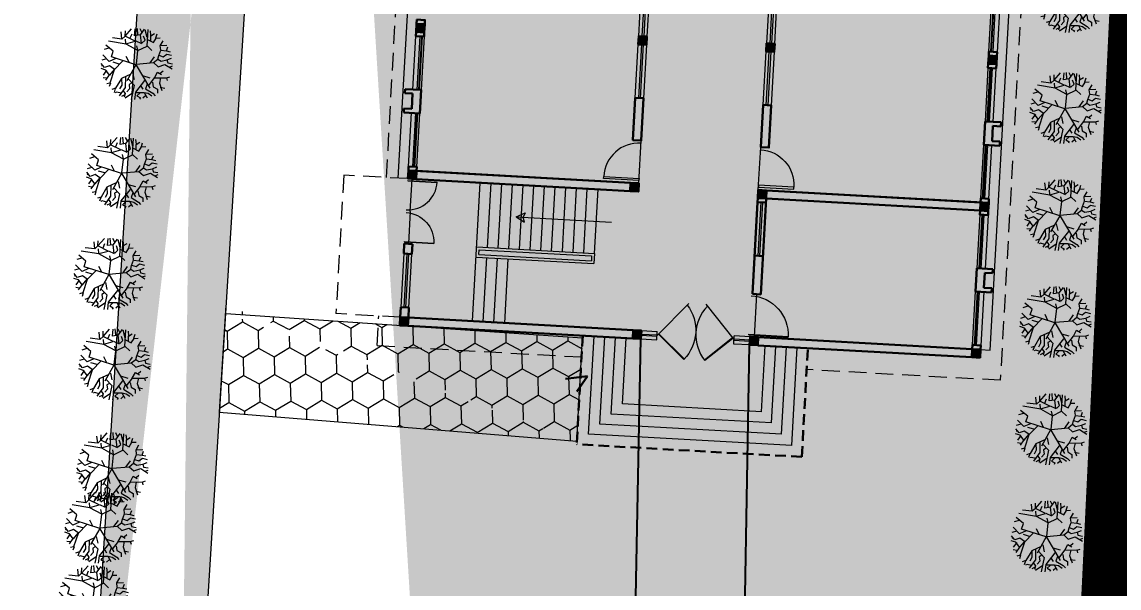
# Model space of a CAD drawing. Extents: x 4380 to 4772, y -521 to -208.
# Drawn here: x 4527.3 to 4558.01, y -347.74 to -331.89 of the extents above; entities that cross this region are included whole.
import ezdxf

# ---------------------------------------------------------------- set-up
doc = ezdxf.new("R2010")
doc.units = 0
doc.header["$LTSCALE"] = 40
doc.header["$MEASUREMENT"] = 0
doc.header["$PDMODE"] = 32
doc.header["$PDSIZE"] = 0.02
for name, pattern in [('ACAD_ISO02W100', [15, 12, -3]), ('DASHED', [0.75, 0.5, -0.25]), ('DASHED2', [0.375, 0.25, -0.125])]:
    doc.linetypes.add(name, pattern=pattern)
doc.layers.get('0').update_dxf_attribs({"linetype": 'CONTINUOUS'})
doc.layers.get('Defpoints').update_dxf_attribs({"linetype": 'CONTINUOUS'})
for name, color, linetype, lineweight in [('BW', 1, 'CONTINUOUS', 9), ('Col-Hatch', 9, 'CONTINUOUS', 13), ('Column', 252, 'CONTINUOUS', 30), ('Dimension', 251, 'CONTINUOUS', 9), ('Door', 54, 'CONTINUOUS', 13), ('elevation', 1, 'CONTINUOUS', 13), ('Hatch', 10, 'CONTINUOUS', 13), ('Paved Area', 53, 'CONTINUOUS', 9), ('Projection', 252, 'DASHED2', 18), ('ROAD', 7, 'CONTINUOUS', 5), ('Stair', 2, 'CONTINUOUS', 15), ('TR', 92, 'CONTINUOUS', 5), ('Ventilator', 6, 'DASHED', 18), ('Wall', 7, 'CONTINUOUS', 30), ('Window', 150, 'CONTINUOUS', 15), ('Window-Wall', 7, 'CONTINUOUS', 18)]:
    doc.layers.add(name, color=color, linetype=linetype, lineweight=lineweight)
doc.layers.add('dimen', color=7, linetype='CONTINUOUS')
doc.styles.add('dim-stylus bt', font='arial.ttf')
doc.dimstyles.new('Tabrej', dxfattribs={"dimtxt": 0.32, "dimasz": 0.2, "dimexe": 1.38778e-17, "dimexo": 0.15, "dimgap": 0.09, "dimtad": 0, "dimdec": 3, "dimzin": 0, "dimdsep": 46, "dimtxsty": 'dim-stylus bt', "dimblk": 'ARCHTICK', "dimcen": 0, "dimdle": 0.05, "dimclrd": 256, "dimclre": 256, "dimclrt": 7, "dimadec": 0, "dimazin": 0, "dimtfac": 1, "dimtdec": 3, "dimtofl": 0, "dimtmove": 0, "dimatfit": 1, "dimfxl": 0, "dimtolj": 1, "dimtzin": 0, "dimlwd": -1, "dimlwe": -1, "dimarcsym": 0})
pattern_1 = [(271.358645, (-1007.24465, -2072.89975), (0.450673922, -0.739522153), [0.5, -1]), (31.358645, (-1007.24465, -2072.89975), (0.41510801, 0.76005614), [0.5, -1]), (331.358645, (-1007.24465, -2072.89975), (0.865781932, 0.02053399), [-1, 0.5])]

# ---------------------------------------------------------------- blocks, each defined once
blk = doc.blocks.new('_ArchTick')
at = {"color": 0, "const_width": 0.15}
blk.add_lwpolyline([(-0.5, -0.5), (0.5, 0.5)], dxfattribs=at)
blk = doc.blocks.new('*D48')
at = {"layer": 'Defpoints', "color": 0, "transparency": 16777216}
for p in [(4560.948, -287.601), (4557.62, -347.547), (4568.357, -348.143)]:
    blk.add_point(p, dxfattribs=at)
at = {"layer": 'Dimension', "transparency": 16777216}
for p, q in [((4561.098, -287.609), (4571.685, -288.197)), ((4571.688, -288.147), (4570.893, -302.468)), ((4568.354, -348.193), (4570.307, -313.029)), ((4557.77, -347.555), (4568.357, -348.143))]:
    blk.add_line(p, q, dxfattribs=at)
for p, rotation in [((4571.685, -288.197), 86.82239319920907), ((4568.357, -348.143), 266.822393199209)]:
    blk.add_blockref('_ArchTick', p, dxfattribs=dict(at, rotation=rotation))
at = {"layer": 'Dimension', "color": 7, "transparency": 16777216, "insert": (4570.6, -307.748), "char_height": 2.5, "attachment_point": 5, "rotation": 86.8224, "style": 'dim-stylus bt'}
blk.add_mtext('\\A1;60.038', dxfattribs=at)
blk = doc.blocks.new('*D49')
at = {"layer": 'Defpoints', "color": 0, "transparency": 16777216}
for p in [(4627.76, -346.535), (4557.62, -347.547), (4627.598, -350.452)]:
    blk.add_point(p, dxfattribs=at)
at = {"layer": 'Dimension', "transparency": 16777216}
for p, q in [((4557.626, -347.397), (4557.782, -343.63)), ((4557.732, -343.628), (4596.629, -345.243)), ((4627.81, -346.537), (4607.163, -345.68)), ((4627.604, -350.302), (4627.76, -346.535))]:
    blk.add_line(p, q, dxfattribs=at)
for p, rotation in [((4557.782, -343.63), 177.6228425323131), ((4627.76, -346.535), 357.6228425323131)]:
    blk.add_blockref('_ArchTick', p, dxfattribs=dict(at, rotation=rotation))
at = {"layer": 'Dimension', "color": 7, "transparency": 16777216, "insert": (4601.912, -345.078), "char_height": 2.5, "attachment_point": 5, "rotation": 357.6228, "style": 'dim-stylus bt'}
blk.add_mtext('\\A1;70.038', dxfattribs=at)
blk = doc.blocks.new('SHRUB4')
at = {"layer": 'TR'}
for p, q in [((-0.0414, 0.0723), (-0.0435, 0.0921)), ((-0.0325, 0.0806), (-0.0146, 0.1012)), ((-0.0325, 0.0806), (-0.0318, 0.0954)), ((-0.0063, 0.0815), (-0.0042, 0.1012)), ((0.0033, 0.0839), (0.0019, 0.1021)), ((0.0143, 0.0913), (0.0095, 0.1012)), ((0.0102, 0.0839), (0.0219, 0.0996)), ((0.0295, 0.0764), (0.0239, 0.0979)), ((0.0287, 0.0524), (0.0316, 0.0988)), ((0.0398, 0.0822), (0.0384, 0.0954)), ((-0.0298, 0.0582), (-0.0793, 0.0665)), ((-0.0414, 0.0723), (-0.0683, 0.0756)), ((-0.0325, 0.0806), (-0.0414, 0.0723)), ((-0.0042, 0.0665), (-0.0325, 0.0806)), ((-0.0304, 0.0599), (-0.0312, 0.0723)), ((-0.0304, 0.0591), (-0.0042, 0.0665)), ((-0.0181, 0.0756), (-0.0132, 0.0872)), ((0.0095, 0.0839), (-0.0063, 0.0815)), ((-0.0029, 0.0674), (0.0129, 0.0599)), ((0.0129, 0.0599), (0.0102, 0.0839)), ((0.0143, 0.0607), (0.0233, 0.069)), ((0.0233, 0.069), (0.0191, 0.0806)), ((0.0302, 0.0707), (0.0467, 0.0624)), ((0.0391, 0.0815), (0.0495, 0.088)), ((0.0391, 0.0674), (0.0391, 0.0815)), ((0.0467, 0.0624), (0.0543, 0.0748)), ((0.0536, 0.0756), (0.057, 0.0864)), ((0.0543, 0.0748), (0.0659, 0.0756)), ((0.0659, 0.0533), (0.0742, 0.0674)), ((-0.078, 0.0467), (-0.0917, 0.0425)), ((-0.0662, 0.0384), (-0.0862, 0.0549)), ((-0.0711, 0.0227), (-0.0662, 0.0384)), ((0.0033, 0.0401), (-0.0298, 0.0582)), ((-0.0009, 0.0019), (0.0033, 0.0401)), ((0.0033, 0.0409), (0.0006, 0.0533)), ((0.0033, 0.0401), (0.0287, 0.0524)), ((0.0287, 0.0533), (0.0426, 0.0401)), ((0.0618, 0.026), (0.0674, 0.0409)), ((0.0674, 0.0417), (0.0659, 0.0533)), ((0.0666, 0.0541), (0.0846, 0.0549)), ((0.0674, 0.0409), (0.0832, 0.0392)), ((0.0832, 0.0392), (0.0873, 0.05)), ((0.0832, 0.0392), (0.0936, 0.0367)), ((-0.0903, -0.0079), (-0.0993, 0.0037)), ((-0.0849, 0.0169), (-0.098, 0.0128)), ((-0.0772, 0.0095), (-0.0951, 0.0277)), ((-0.0587, 0.0178), (-0.0772, 0.0095)), ((-0.0022, 0.0004), (-0.0711, 0.0226)), ((-0.0491, 0.002), (-0.0662, 0.007)), ((-0.0387, 0.0111), (-0.0628, -0.0137)), ((-0.0215, 0.007), (-0.0298, 0.0235)), ((-0.0022, 0.0004), (-0.0277, -0.0451)), ((-0.0009, 0.0019), (0.0467, 0.0062)), ((0.0377, 0.0053), (0.0501, 0.0227)), ((0.0467, 0.0062), (0.0591, 0.0161)), ((0.0467, 0.0062), (0.0597, -0.0054)), ((0.0591, 0.0161), (0.0618, 0.026)), ((0.0591, 0.0161), (0.068, 0.0103)), ((0.0597, -0.0054), (0.079, 0.0012)), ((0.0618, 0.0268), (0.0742, 0.0227)), ((0.068, 0.0103), (0.0846, 0.0136)), ((0.0742, 0.0227), (0.0838, 0.0302)), ((0.079, 0.0012), (0.099, -0.0112)), ((0.0838, 0.0302), (0.0976, 0.0268)), ((0.0846, 0.0136), (0.0969, 0.0186)), ((0.0846, 0.0136), (0.0866, 0.0053)), ((0.0866, 0.0053), (0.0997, 0.0029)), ((-0.0869, -0.0145), (-0.1, -0.0104)), ((-0.0951, -0.0021), (-0.0986, -0.0037)), ((-0.0849, -0.0153), (-0.0945, -0.0285)), ((-0.0759, -0.0029), (-0.0903, -0.0079)), ((-0.0772, -0.0277), (-0.0876, -0.0426)), ((-0.0766, -0.0285), (-0.0869, -0.0145)), ((-0.0635, -0.0128), (-0.0766, -0.0285)), ((-0.0628, -0.012), (-0.0759, -0.0029)), ((-0.0628, -0.0137), (-0.0752, -0.0509)), ((-0.0167, -0.0261), (-0.0429, -0.0384)), ((-0.0119, -0.022), (-0.0077, -0.0409)), ((-0.0015, -0.0005), (0.0369, -0.0654)), ((0.0164, -0.0302), (0.037, -0.036)), ((0.0495, -0.0368), (0.0584, -0.0203)), ((0.0584, -0.0203), (0.0694, -0.0269)), ((0.0659, -0.0236), (0.0735, -0.0169)), ((0.0915, -0.0062), (0.1004, -0.0029)), ((-0.0849, -0.0377), (-0.0945, -0.036)), ((-0.0752, -0.0509), (-0.0841, -0.0534)), ((-0.0738, -0.0509), (-0.0772, -0.0608)), ((-0.0429, -0.0384), (-0.0593, -0.0657)), ((-0.0422, -0.0566), (-0.0483, -0.0674)), ((-0.0429, -0.0384), (-0.0422, -0.0566)), ((-0.0318, -0.0335), (-0.0325, -0.0633)), ((-0.0242, -0.0393), (-0.0077, -0.0566)), ((-0.0146, -0.0509), (-0.0215, -0.055)), ((-0.0215, -0.055), (-0.0202, -0.0674)), ((-0.0077, -0.0566), (-0.016, -0.0971)), ((0.0219, -0.0442), (-0.0036, -0.0765)), ((0.0116, -0.0599), (0.0171, -0.0682)), ((0.0295, -0.0541), (0.0247, -0.0674)), ((0.0336, -0.0583), (0.0501, -0.0368)), ((0.0439, -0.0483), (0.046, -0.0615)), ((0.0501, -0.0368), (0.0832, -0.036)), ((0.0666, -0.0368), (0.0632, -0.0517)), ((0.0632, -0.0517), (0.0701, -0.0723)), ((0.0832, -0.0368), (0.0928, -0.0335)), ((0.0832, -0.036), (0.0853, -0.0442)), ((-0.0593, -0.0657), (-0.0697, -0.0691)), ((-0.0601, -0.0666), (-0.0635, -0.0773)), ((-0.0559, -0.0765), (-0.0601, -0.0781)), ((-0.0435, -0.0798), (-0.0559, -0.0765)), ((-0.0325, -0.0633), (-0.0497, -0.0872)), ((-0.0352, -0.0848), (-0.0429, -0.0889)), ((-0.0387, -0.0723), (-0.0325, -0.0806)), ((-0.0325, -0.0806), (-0.0352, -0.0906)), ((-0.0119, -0.079), (-0.0325, -0.093)), ((-0.0202, -0.0674), (-0.0277, -0.0756)), ((-0.0036, -0.0765), (-0.0063, -0.0971)), ((-0.0029, -0.0773), (0.0205, -0.0773)), ((0.0088, -0.079), (0.0006, -0.0872)), ((0.0006, -0.0872), (0.0102, -0.0922)), ((0.0247, -0.0872), (0.0171, -0.0938)), ((0.0205, -0.0773), (0.0287, -0.0922)), ((0.0212, -0.0773), (0.0322, -0.0798)), ((0.0247, -0.0674), (0.0453, -0.0798)), ((0.0322, -0.0798), (0.0426, -0.0872)), ((0.0453, -0.0798), (0.0515, -0.0864)), ((0.046, -0.0615), (0.0577, -0.0682)), ((0.0577, -0.0682), (0.0577, -0.079)), ((0.0653, -0.0624), (0.0784, -0.0649)), ((0.0102, -0.0922), (0.0075, -0.0963))]:
    blk.add_line(p, q, dxfattribs=at)
blk = doc.blocks.new('vxcvfcvbgfg')
at = {"layer": 'Ventilator'}
for p, q in [((317.94, -581.571), (317.94, -583.071)), ((317.99, -581.571), (317.99, -583.071))]:
    blk.add_line(p, q, dxfattribs=at)
at = {"layer": 'Wall'}
for p, q in [((318.08, -581.571), (317.85, -581.571)), ((318.08, -583.071), (317.85, -583.071))]:
    blk.add_line(p, q, dxfattribs=at)
at = {"layer": 'Window-Wall'}
for p, q in [((317.85, -581.571), (317.85, -583.071)), ((318.08, -583.071), (318.08, -581.571))]:
    blk.add_line(p, q, dxfattribs=at)
blk = doc.blocks.new('gd')
at = {"layer": 'Door', "ltscale": 0.05}
blk.add_line((526.222, -408.628), (526.222, -407.428), dxfattribs=at)
blk.add_lwpolyline([(526.222, -408.551), (525.231, -408.551), (525.231, -408.491), (526.222, -408.491), (526.222, -408.551)], dxfattribs=at)
blk.add_arc((526.222, -408.491), 0.992, 90, 180, dxfattribs=at)
blk = doc.blocks.new('DGD')
at = {"layer": 'Col-Hatch'}
blk.add_hatch(color=256, dxfattribs=at).paths.add_polyline_path([(536.649, -396.492), (536.649, -396.722), (536.879, -396.722), (536.879, -396.492)])
at = {"layer": 'Column', "color": 2}
blk.add_lwpolyline([(536.649, -396.492), (536.879, -396.492), (536.879, -396.722), (536.649, -396.722)], close=True, dxfattribs=at)
blk = doc.blocks.new('jdfgjk')
at = {"layer": 'Door', "ltscale": 20}
for p, q in [((2573.943, 2412.784), (2573.134, 2412.069)), ((2573.167, 2412.098), (2573.731, 2411.459)), ((2573.179, 2412.108), (2573.743, 2411.47))]:
    blk.add_line(p, q, dxfattribs=at)
at = {"layer": 'Door', "linetype": 'ACAD_ISO02W100', "ltscale": 20, "extrusion": (0, 0, -1)}
blk.add_ellipse((2573.076, 2412.201), major_axis=(0.988, -0.061), ratio=1, start_param=5.637636, end_param=7.068583, dxfattribs=at)
blk = doc.blocks.new('RH 1200')
for p, q in [((21, 0), (21, 43.3)), ((21.7, 0), (21.7, 43.3)), ((21.7, 0), (21, 0))]:
    blk.add_line(p, q)
at = {"extrusion": (0, 0, -1)}
blk.add_ellipse((21.7, 0), major_axis=(-30.6, 30.6), ratio=1, start_param=5.497787, end_param=7.068583, dxfattribs=at)
blk = doc.blocks.new('DRF')
at = {"layer": 'Door', "ltscale": 20}
blk.add_line((620.912, -398.163), (620.912, -397.263), dxfattribs=at)
at = {"layer": 'Door', "ltscale": 20, "xscale": 0.01904999999555912, "yscale": 0.01904999999555912, "zscale": 0.01904999999672263, "rotation": 90}
blk.add_blockref('RH 1200', (621.027, -397.713), dxfattribs=at)

msp = doc.modelspace()

# ---------------------------------------------------------------- hatches: boundary and pattern name
at = {"layer": 'Paved Area'}
h = msp.add_hatch(dxfattribs=at)
h.set_pattern_fill('HONEY', color=256, scale=4, angle=-88.64135, style=0)
h.set_pattern_definition(pattern_1)
edge = h.paths.add_edge_path()
edge.add_line((4601.24, -376.1384), (4539.7291, -373.4985))
edge.add_line((4601.2326, -373.1353), (4541.0422, -370.552))
edge.add_line((4601.2326, -373.1353), (4601.24, -376.1384))
edge.add_line((4531.6844, -361.0021), (4541.0422, -370.552))
edge.add_line((4528.607, -362.1479), (4539.7291, -373.4985))
edge.add_line((4535.346, -302.3906), (4531.6844, -361.0021))
edge.add_line((4532.3519, -302.2036), (4528.607, -362.1479))
edge.add_line((4535.346, -302.3906), (4532.356, -302.1378))
h = msp.add_hatch(dxfattribs=at)
h.set_pattern_fill('HONEY', color=256, scale=4, angle=-88.64135, style=0)
h.set_pattern_definition(pattern_1)
edge = h.paths.add_edge_path()
edge.add_line((4532.8205, -342.8163), (4542.831, -343.627))
edge.add_line((4533.0076, -340.0514), (4542.992, -340.7394))
edge.add_line((4533.0076, -339.8217), (4532.8205, -342.8163))
edge.add_line((4542.831, -343.627), (4542.992, -340.7394))

# ---------------------------------------------------------------- linework, layer by layer
at = {"layer": 'BW', "linetype": 'Continuous', "ltscale": 0.03, "const_width": 1.28}
msp.add_lwpolyline([(4729.8849, -377.4322), (4692.0862, -376.2966), (4661.2192, -374.6976), (4627.7878, -372.6542), (4627.5652, -350.9546), (4601.5132, -349.8986), (4557.5872, -348.0496), (4558.3692, -331.7846), (4559.5772, -305.7976), (4560.9152, -288.1036), (4573.7222, -287.8726), (4574.3192, -270.2576), (4574.9352, -240.9616), (4546.8002, -240.2206), (4502.1282, -238.4496)], dxfattribs=at)
at = {"layer": 'dimen'}
for p, q in [((4544.3879, -352.6994), (4544.6251, -340.765)), ((4547.4905, -350.7222), (4547.6665, -340.9346))]:
    msp.add_line(p, q, dxfattribs=at)
at = {"layer": 'Dimension'}
msp.add_lwpolyline([(4524.4967, -239.3489), (4546.8327, -240.2344), (4560.9002, -240.6049), (4574.9053, -240.9737), (4574.6597, -255.6234), (4574.3517, -270.2714), (4573.7547, -287.8864), (4560.9477, -288.1174), (4560.2787, -296.9644), (4559.6097, -305.8114), (4559.0057, -318.8049), (4558.4017, -331.7984), (4558.0107, -339.9309), (4557.6821, -348.0668), (4568.5368, -348.6694), (4579.5827, -348.9879), (4601.5457, -349.9124), (4614.5717, -350.4404), (4627.5352, -350.9688)], dxfattribs=at)
at = {"layer": 'elevation'}
for p, q in [((4541.1315, -337.3501), (4541.3796, -337.2328)), ((4541.1315, -337.3501), (4543.803, -337.4991)), ((4541.1315, -337.3501), (4541.365, -337.4943)), ((4541.3796, -337.2328), (4541.3264, -337.361)), ((4541.365, -337.4943), (4541.3264, -337.361))]:
    msp.add_line(p, q, dxfattribs=at)
at = {"layer": 'Hatch'}
for p, q in [((4533.0076, -339.8217), (4532.8205, -342.8163)), ((4533.0076, -340.0514), (4542.992, -340.7394)), ((4542.831, -343.627), (4542.992, -340.7394)), ((4532.8205, -342.8163), (4542.831, -343.627))]:
    msp.add_line(p, q, dxfattribs=at)
at = {"layer": 'Projection', "color": 1, "ltscale": 0.05}
for p, q in [((4537.5018, -336.2463), (4538.8896, -311.365)), ((4556.3197, -312.5675), (4554.6821, -341.9269)), ((4536.3037, -336.1795), (4536.0873, -340.0584)), ((4538.1009, -336.2797), (4536.3037, -336.1795)), ((4537.8845, -340.1587), (4536.0873, -340.0584)), ((4537.2392, -340.954), (4537.2854, -340.1253)), ((4537.2392, -340.954), (4542.9623, -341.2732)), ((4554.6821, -341.9269), (4549.2625, -341.6246))]:
    msp.add_line(p, q, dxfattribs=at)
at = {"layer": 'ROAD'}
for p, q in [((4532.3519, -302.2036), (4528.607, -362.1479)), ((4535.346, -302.3906), (4531.6844, -361.0021))]:
    msp.add_line(p, q, dxfattribs=at)
at = {"layer": 'Stair'}
for p, q in [((4539.9114, -340.2717), (4540.1277, -336.3927)), ((4540.327, -338.2067), (4540.4272, -336.4094)), ((4540.6265, -338.2234), (4540.7268, -336.4262)), ((4540.9261, -338.2401), (4541.0263, -336.4429)), ((4541.2256, -338.2568), (4541.3259, -336.4596)), ((4541.5251, -338.2735), (4541.6254, -336.4763)), ((4541.8247, -338.2902), (4541.9249, -336.493)), ((4542.1242, -338.3069), (4542.2245, -336.5097)), ((4542.4237, -338.3236), (4542.524, -336.5264)), ((4542.7233, -338.3403), (4542.8235, -336.5431)), ((4543.0228, -338.357), (4543.1231, -336.5598)), ((4543.3224, -338.3737), (4543.4226, -336.5765)), ((4540.0275, -338.1899), (4543.3224, -338.3737)), ((4540.0907, -338.4038), (4540.0982, -338.269)), ((4540.0907, -338.4038), (4543.2358, -338.5792)), ((4540.0982, -338.269), (4543.2433, -338.4444)), ((4543.3224, -338.3737), (4543.3065, -338.6583)), ((4540.0116, -338.4745), (4543.3065, -338.6583)), ((4540.2109, -340.2884), (4540.3111, -338.4912)), ((4540.5104, -340.3051), (4540.6107, -338.5079)), ((4540.81, -340.3218), (4540.9102, -338.5246)), ((4543.2433, -338.4444), (4543.2358, -338.5792)), ((4543.1591, -343.4375), (4543.3122, -340.6918)), ((4543.4753, -343.1547), (4543.6117, -340.7085)), ((4543.7915, -342.8718), (4543.9113, -340.7252)), ((4544.1078, -342.589), (4544.2108, -340.7419)), ((4547.9947, -342.8058), (4548.0977, -340.9587)), ((4548.2775, -343.122), (4548.3973, -340.9754)), ((4548.5604, -343.4383), (4548.6968, -340.9921)), ((4548.8432, -343.7545), (4548.9963, -341.0088)), ((4547.9947, -342.8058), (4544.1078, -342.589)), ((4548.2775, -343.122), (4543.7915, -342.8718)), ((4548.5604, -343.4383), (4543.4753, -343.1547)), ((4548.8432, -343.7545), (4543.1591, -343.4375))]:
    msp.add_line(p, q, dxfattribs=at)
at = {"layer": 'Wall'}
for p, q in [((4538.0204, -333.7713), (4538.014, -333.8861)), ((4538.4697, -333.7964), (4538.0204, -333.7713)), ((4538.4697, -333.7964), (4538.4333, -334.4504)), ((4538.2337, -333.8984), (4538.014, -333.8861)), ((4538.2337, -333.8984), (4538.21, -334.3227)), ((4537.9904, -334.3105), (4537.984, -334.4253)), ((4537.984, -334.4253), (4538.4333, -334.4504)), ((4537.9904, -334.3105), (4538.21, -334.3227)), ((4554.2552, -334.6768), (4554.2187, -335.3308)), ((4554.2552, -334.6768), (4554.7045, -334.7019)), ((4554.7045, -334.7019), (4554.6981, -334.8167)), ((4554.4784, -334.8045), (4554.4548, -335.2288)), ((4554.4784, -334.8045), (4554.6981, -334.8167)), ((4554.668, -335.3559), (4554.2187, -335.3308)), ((4554.6744, -335.2411), (4554.4548, -335.2288)), ((4554.6744, -335.2411), (4554.668, -335.3559)), ((4538.1009, -336.2797), (4538.1137, -336.0501)), ((4538.1137, -336.0501), (4544.334, -336.397)), ((4538.3433, -336.0629), (4544.334, -336.397)), ((4538.3433, -336.0629), (4544.334, -336.397)), ((4538.3433, -336.0629), (4544.334, -336.397)), ((4538.3305, -336.2925), (4544.3212, -336.6266)), ((4538.3305, -336.2925), (4544.3212, -336.6266)), ((4538.3305, -336.2925), (4544.3212, -336.6266)), ((4538.3305, -336.2925), (4544.3212, -336.6266)), ((4544.3212, -336.6266), (4544.334, -336.397)), ((4544.5508, -336.6394), (4544.5636, -336.4098)), ((4547.8956, -336.826), (4547.8895, -336.9358)), ((4547.8956, -336.826), (4547.9084, -336.5964)), ((4548.1253, -336.8388), (4547.9758, -339.5196)), ((4548.1253, -336.8388), (4548.1381, -336.6092)), ((4554.116, -337.1729), (4548.1253, -336.8388)), ((4554.116, -337.1729), (4548.1253, -336.8388)), ((4554.116, -337.1729), (4548.1253, -336.8388)), ((4554.116, -337.1729), (4548.1253, -336.8388)), ((4554.1288, -336.9433), (4548.1381, -336.6092)), ((4554.1288, -336.9433), (4548.1381, -336.6092)), ((4554.1288, -336.9433), (4548.1381, -336.6092)), ((4554.3584, -336.9561), (4548.1381, -336.6092)), ((4547.8895, -336.9358), (4547.7461, -339.5068)), ((4554.3456, -337.1858), (4554.3584, -336.9561)), ((4537.9995, -338.0969), (4537.9838, -338.3789)), ((4537.9995, -338.0969), (4538.2292, -338.1097)), ((4538.2292, -338.1097), (4538.2134, -338.3917)), ((4538.2134, -338.3917), (4537.9838, -338.3789)), ((4553.9896, -339.4394), (4554.026, -338.7854)), ((4554.4753, -338.8105), (4554.026, -338.7854)), ((4554.2256, -339.3374), (4554.2493, -338.9131)), ((4554.4689, -338.9253), (4554.2493, -338.9131)), ((4554.4689, -338.9253), (4554.4753, -338.8105)), ((4554.2256, -339.3374), (4554.4453, -339.3497)), ((4554.4389, -339.4645), (4554.4453, -339.3497)), ((4547.7461, -339.5068), (4547.9758, -339.5196)), ((4553.9896, -339.4394), (4554.4389, -339.4645)), ((4537.9002, -339.8766), (4537.8845, -340.1587)), ((4538.1299, -339.8894), (4537.9002, -339.8766)), ((4538.1299, -339.8894), (4538.1142, -340.1715)), ((4538.1142, -340.1715), (4544.4082, -340.5225)), ((4538.1013, -340.4011), (4544.3954, -340.7522)), ((4538.1013, -340.4011), (4544.3954, -340.7522)), ((4553.8996, -341.0519), (4547.9089, -340.7178)), ((4553.8868, -341.2816), (4547.8961, -340.9474)), ((4553.8868, -341.2816), (4547.8961, -340.9474))]:
    msp.add_line(p, q, dxfattribs=at)
at = {"layer": 'Wall', "color": 4, "linetype": 'DASHED2', "ltscale": 0.03}
for p, q in [((4542.9957, -340.6741), (4542.8258, -343.7194)), ((4549.126, -344.0708), (4549.2959, -341.0255)), ((4549.126, -344.0708), (4542.8258, -343.7194))]:
    msp.add_line(p, q, dxfattribs=at)
at = {"layer": 'Wall', "ltscale": 0.05}
for q in [(4542.51, -341.8825), (4542.8267, -342.2361)]:
    msp.add_line((4543.1303, -341.8071), q, dxfattribs=at)
at = {"layer": 'Wall'}
for points in [[(4538.3492, -331.8266), (4538.5789, -331.8394), (4538.5725, -331.9542), (4538.3428, -331.9414)], [(4538.3236, -332.2859), (4538.5533, -332.2987), (4538.5597, -332.1839), (4538.33, -332.1711)], [(4554.594, -332.7327), (4554.3643, -332.7199), (4554.3579, -332.8347), (4554.5876, -332.8475)], [(4554.5684, -333.192), (4554.3387, -333.1792), (4554.3451, -333.0643), (4554.5748, -333.0771)], [(4544.4668, -334.0157), (4544.6965, -334.0285), (4544.6305, -335.2117), (4544.4008, -335.1989)], [(4547.9753, -335.3982), (4548.2049, -335.411), (4548.2709, -334.2279), (4548.0413, -334.2151)], [(4538.1201, -335.9352), (4538.3497, -335.948), (4538.3433, -336.0629), (4538.1137, -336.0501)], [(4554.3648, -336.8413), (4554.1352, -336.8285), (4554.1288, -336.9433), (4554.3584, -336.9561)], [(4554.3392, -337.3006), (4554.1096, -337.2878), (4554.116, -337.1729), (4554.3456, -337.1858)], [(4554.1357, -340.9499), (4553.906, -340.9371), (4553.8996, -341.0519), (4554.1293, -341.0647)]]:
    msp.add_lwpolyline(points, close=True, dxfattribs=at)
at = {"layer": 'Window', "color": 1}
for p, q in [((4537.8313, -336.2647), (4539.2191, -311.3833)), ((4554.3988, -341.0798), (4555.9902, -312.5491)), ((4554.1293, -341.0647), (4554.3988, -341.0798))]:
    msp.add_line(p, q, dxfattribs=at)
at = {"layer": 'Window'}
for p, q in [((4554.3643, -332.7199), (4554.4479, -331.2222)), ((4554.4792, -332.7263), (4554.5627, -331.2286)), ((4554.6775, -331.235), (4554.594, -332.7327)), ((4538.2401, -333.7836), (4538.3236, -332.2859)), ((4538.4384, -332.2923), (4538.3549, -333.79)), ((4538.5533, -332.2987), (4538.4697, -333.7964)), ((4554.3387, -333.1792), (4554.2552, -334.6768)), ((4554.4536, -333.1856), (4554.37, -334.6832)), ((4554.4848, -334.6896), (4554.5684, -333.192)), ((4538.1201, -335.9352), (4538.2036, -334.4376)), ((4538.2349, -335.9416), (4538.3184, -334.444)), ((4538.3497, -335.948), (4538.4333, -334.4504)), ((4554.1352, -336.8285), (4554.2187, -335.3308)), ((4554.25, -336.8349), (4554.3335, -335.3372)), ((4554.3648, -336.8413), (4554.4484, -335.3436)), ((4554.1096, -337.2878), (4554.026, -338.7854)), ((4554.2244, -337.2942), (4554.1409, -338.7918)), ((4554.3392, -337.3006), (4554.2557, -338.7983)), ((4537.9838, -338.3789), (4537.9002, -339.8766)), ((4538.1299, -339.8894), (4538.2134, -338.3917)), ((4553.906, -340.9371), (4553.9896, -339.4394)), ((4554.0208, -340.9435), (4554.1044, -339.4458)), ((4554.2192, -339.4522), (4554.1357, -340.9499)), ((4544.6379, -340.5353), (4545.0814, -340.5601)), ((4545.0686, -340.7897), (4545.0814, -340.5601)), ((4544.6251, -340.765), (4545.0686, -340.7897)), ((4547.223, -340.9099), (4547.2358, -340.6802)), ((4547.6793, -340.705), (4547.2358, -340.6802)), ((4547.6665, -340.9346), (4547.223, -340.9099))]:
    msp.add_line(p, q, dxfattribs=at)
at = {"layer": 'Window', "color": 3}
for p, q in [((4554.4173, -332.7228), (4554.5008, -331.2252)), ((4554.4398, -332.7241), (4554.5233, -331.2264)), ((4538.4778, -332.2945), (4538.3943, -333.7922)), ((4538.5003, -332.2958), (4538.4168, -333.7934)), ((4554.3917, -333.1821), (4554.3082, -334.6798)), ((4554.4142, -333.1834), (4554.3307, -334.681)), ((4538.2743, -335.9438), (4538.3578, -334.4462)), ((4538.2968, -335.9451), (4538.3803, -334.4474)), ((4554.1881, -336.8314), (4554.2717, -335.3338)), ((4554.2107, -336.8327), (4554.2942, -335.335)), ((4554.1625, -337.2907), (4554.079, -338.7884)), ((4554.185, -337.292), (4554.1015, -338.7897)), ((4538.0736, -338.3839), (4537.9901, -339.8816)), ((4538.04, -339.8844), (4538.1236, -338.3867)), ((4553.959, -340.9401), (4554.0425, -339.4424)), ((4553.9815, -340.9413), (4554.065, -339.4436)), ((4544.6306, -340.6658), (4545.0741, -340.6906)), ((4544.6325, -340.6319), (4545.076, -340.6566)), ((4547.672, -340.8355), (4547.2285, -340.8107)), ((4547.6739, -340.8015), (4547.2304, -340.7768))]:
    msp.add_line(p, q, dxfattribs=at)

# ---------------------------------------------------------------- block references
at = {"layer": 'Door', "rotation": 356.8075866527889}
msp.add_blockref('gd', (4041.9142, 100.8894), dxfattribs=at)
at = {"layer": 'Door', "extrusion": (0, 0, -1), "zscale": -1, "rotation": 3.192413347211135}
msp.add_blockref('gd', (-5096.0703, 42.0929), dxfattribs=at)
at = {"layer": 'elevation', "extrusion": (0, 0, -1), "zscale": -1, "rotation": 3.192413347250217}
msp.add_blockref('DRF', (-5180.2872, 25.7706), dxfattribs=at)
at = {"layer": 'elevation', "rotation": 176.8075866527107}
msp.add_blockref('DRF', (5135.9403, -769.3203), dxfattribs=at)
at = {"layer": 'elevation', "xscale": 1.333333333563132, "yscale": 1.333333333563132, "zscale": 1.333333333563132, "rotation": 176.8075866527107}
msp.add_blockref('DRF', (5344.8948, -915.6781), dxfattribs=at)
at = {"layer": 'TR', "xscale": 10, "yscale": 10, "zscale": 10}
for p in [(4556.6628, -331.2179), (4530.5108, -333.0918), (4556.5134, -334.324), (4530.105, -336.137), (4556.3693, -337.3216), (4529.7502, -338.9708), (4556.2326, -340.3199), (4529.8917, -341.5029), (4556.1114, -343.3193), (4529.8307, -344.4106), (4529.4966, -346.0771), (4555.9903, -346.3187), (4529.2927, -348.1357)]:
    msp.add_blockref('SHRUB4', p, dxfattribs=at)
at = {"layer": 'Wall', "extrusion": (0, 0, -1), "zscale": -1}
for name, p, rotation in [('vxcvfcvbgfg', (-4894.6203, 232.1642), 3.192413347211135), ('DGD', (-5096.4688, 34.0372), 3.192413347211135), ('DGD', (-5102.6891, 33.6903), 3.192413347211135), ('vxcvfcvbgfg', (-4894.5239, 230.4369), 3.192413347211135), ('vxcvfcvbgfg', (-4198.2973, -897.1828), 183.1924133472112), ('DGD', (-5096.2396, 29.9286), 3.192413347211135), ('DGD', (-4904.322, -894.1888), 93.1924133471851), ('DGD', (-5096.2396, 29.9286), 3.192413347250217), ('DGD', (-5102.46, 29.5817), 3.192413347211135), ('DGD', (-4910.5423, -894.5358), 93.1924133471851), ('DGD', (-5102.46, 29.5817), 3.192413347250217), ('DGD', (-4914.1168, -894.7351), 93.1924133471851), ('DGD', (-4920.3371, -895.0821), 93.1924133471851), ('DGD', (-4904.0928, -898.2974), 93.1924133471851), ('DGD', (-4910.6166, -898.6613), 93.1924133471851), ('DGD', (-4913.8876, -898.8437), 93.1924133471851), ('DGD', (-4920.1079, -899.1907), 93.1924133471851)]:
    msp.add_blockref(name, p, dxfattribs=dict(at, rotation=rotation))
at = {"layer": 'Wall'}
for name, p, rotation in [('vxcvfcvbgfg', (4263.2518, 267.3793), 356.8075866527889), ('DGD', (4034.4021, 93.2749), 356.8075866527889), ('DGD', (4040.6224, 92.928), 356.8075866527889), ('DGD', (4112.3382, -850.0152), 86.80758665271071), ('DGD', (4118.5585, -850.3622), 86.80758665271071), ('DGD', (4034.1729, 89.1663), 356.8075866527889), ('DGD', (4034.1729, 89.1663), 356.8075866527498), ('DGD', (4122.133, -850.5615), 86.80758665271071), ('vxcvfcvbgfg', (4262.9201, 261.4336), 356.8075866527498), ('DGD', (4040.3932, 88.8193), 356.8075866527889), ('DGD', (4040.3932, 88.8193), 356.8075866527498), ('DGD', (4128.3533, -850.9085), 86.80758665271071)]:
    msp.add_blockref(name, p, dxfattribs=dict(at, rotation=rotation))
at = {"layer": 'Wall', "xscale": 1.175097528355517, "yscale": 1.175097528355517, "zscale": 1.175097528355517, "rotation": 3.923662422258619}
msp.add_blockref('jdfgjk', (1722.4302, -3375.3498), dxfattribs=at)
at = {"layer": 'Wall', "extrusion": (0, 0, -1), "xscale": 1.175097528356025, "yscale": 1.175097528356025, "zscale": -1.175097528356025, "rotation": 10.30848911667776}
msp.add_blockref('jdfgjk', (-7014.8931, -3670.5415), dxfattribs=at)

# ---------------------------------------------------------------- dimensions: what is measured, and where the dimension line sits
at = {"layer": 'Dimension'}
for base, p1, p2, angle, picture, middle in [((4568.3571, -348.1431), (4560.9477, -287.601), (4557.6197, -347.547), 266.82239, '*D48', (4570.5997, -307.7483)), ((4627.7603, -346.5353), (4557.6197, -347.547), (4627.5977, -350.452), 357.62284, '*D49', (4601.9119, -345.0779))]:
    dim = msp.add_linear_dim(base=base, p1=p1, p2=p2, angle=angle, dimstyle='Tabrej', override={"dimtxt": 2.5, "dimasz": 1, "dimtmove": 1}, dxfattribs=at)
    dim.commit()
    dim.dimension.update_dxf_attribs({"geometry": picture, "text_midpoint": middle, "dimtype": 161})

doc.saveas('drawing.dxf')
